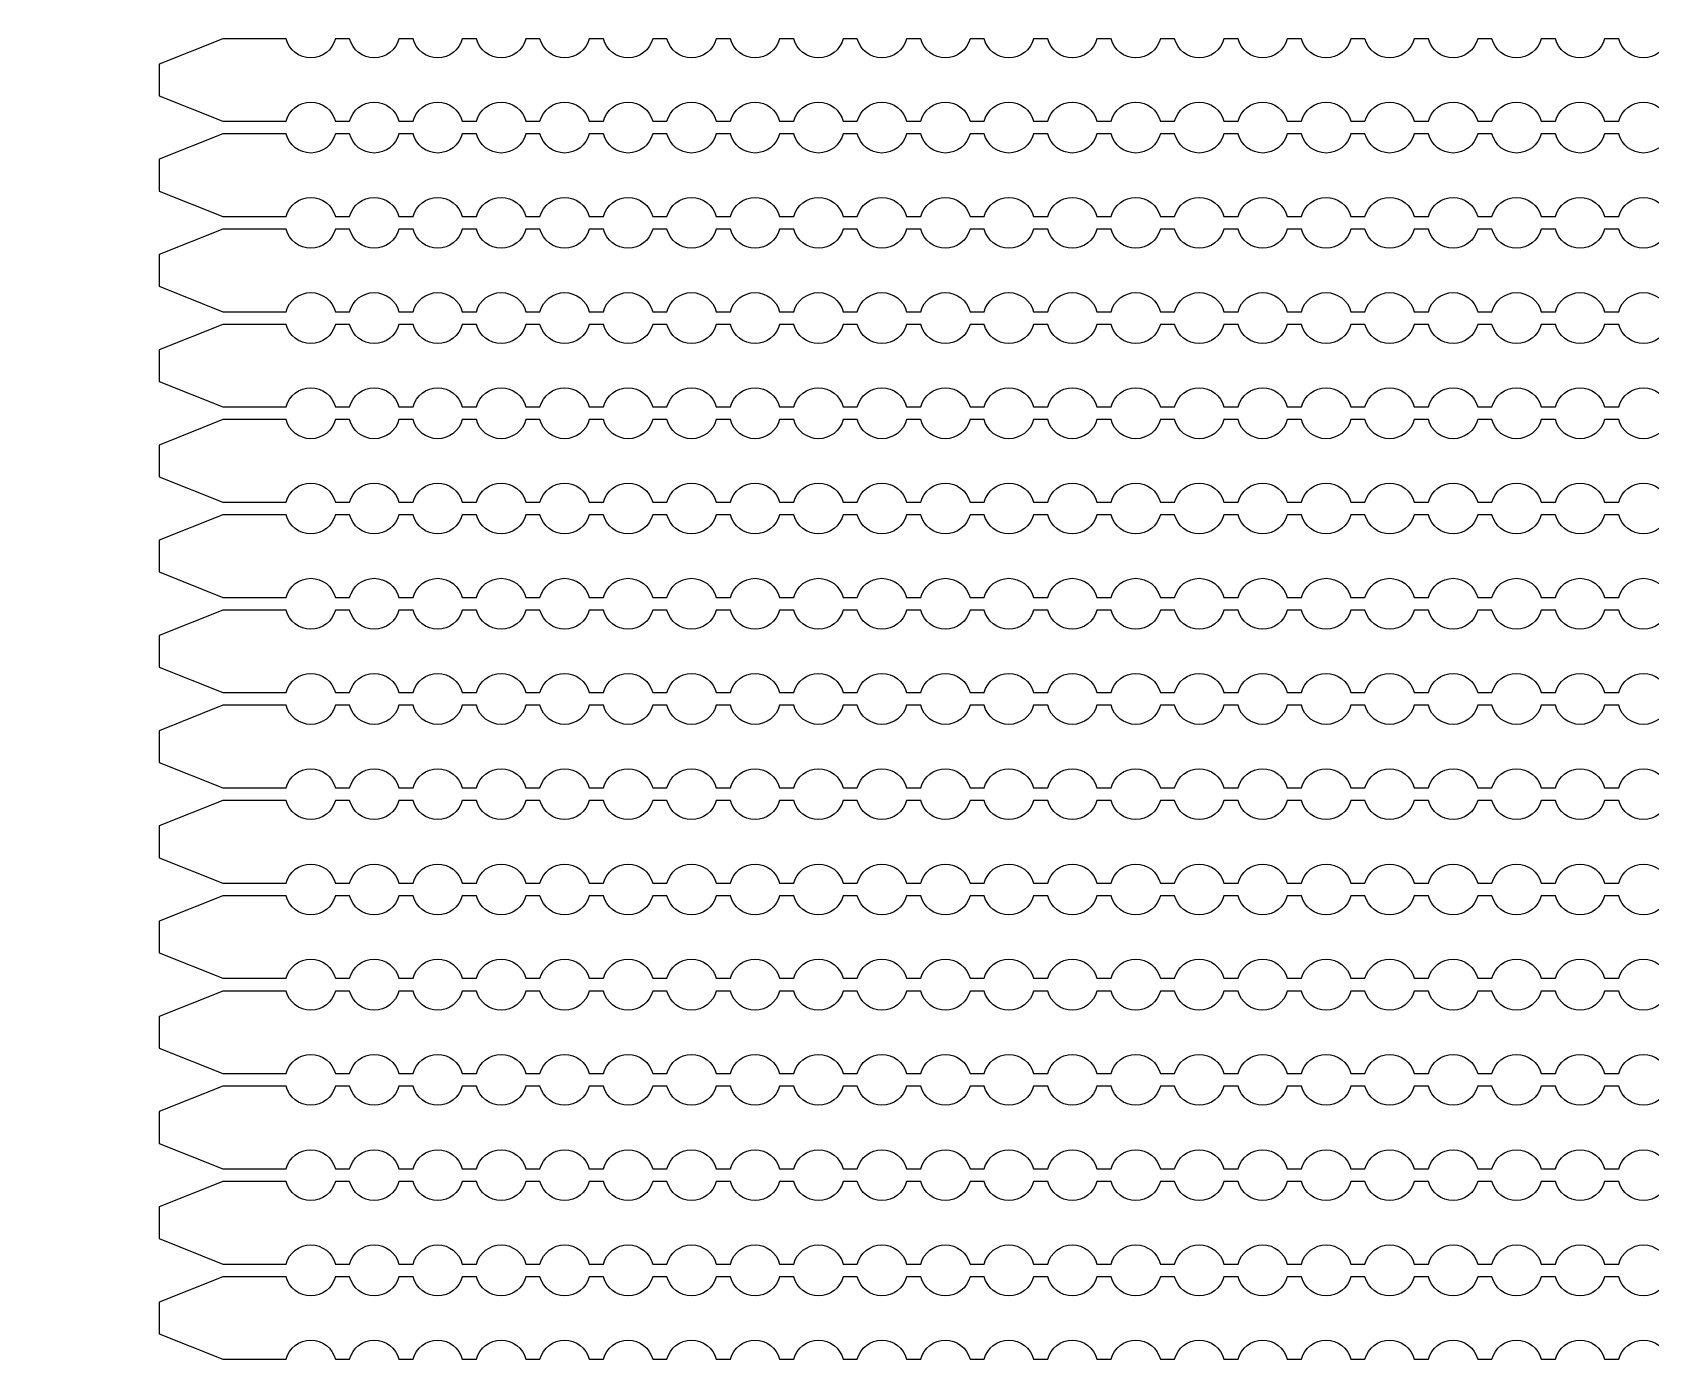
# Model space of a CAD drawing. Extents: x 4056 to 105656, y 4120 to 105720.
# Drawn here: x 55258 to 56533, y 47609 to 48659 of the extents above; entities that cross this region are included whole.
import ezdxf

# ---------------------------------------------------------------- set-up
doc = ezdxf.new("R2010")
doc.units = 13
doc.header["$MEASUREMENT"] = 0
doc.layers.add('Main Layer', color=7, linetype='Continuous', lineweight=0)

msp = doc.modelspace()

# ---------------------------------------------------------------- linework, layer by layer
for points in [[(56546.5, 48653.9, -0.774597), (56507.7, 48653.9), (56496.5, 48653.9, -0.774597), (56457.7, 48653.9), (56446.5, 48653.9, -0.774597), (56407.7, 48653.9), (56396.5, 48653.9, -0.774597), (56357.7, 48653.9), (56346.5, 48653.9, -0.774597), (56307.7, 48653.9), (56296.5, 48653.9, -0.774597), (56257.7, 48653.9), (56246.5, 48653.9, -0.774597), (56207.7, 48653.9), (56196.5, 48653.9, -0.774597), (56157.7, 48653.9), (56146.5, 48653.9, -0.774597), (56107.7, 48653.9), (56096.5, 48653.9, -0.774597), (56057.7, 48653.9), (56046.5, 48653.9, -0.774597), (56007.7, 48653.9), (55996.5, 48653.9, -0.774597), (55957.7, 48653.9), (55946.5, 48653.9, -0.774597), (55907.7, 48653.9), (55896.5, 48653.9, -0.774597), (55857.7, 48653.9), (55846.5, 48653.9, -0.774597), (55807.7, 48653.9), (55796.5, 48653.9, -0.774597), (55757.7, 48653.9), (55746.5, 48653.9, -0.774597), (55707.7, 48653.9), (55696.5, 48653.9, -0.774597), (55657.7, 48653.9), (55646.5, 48653.9, -0.774597), (55607.7, 48653.9), (55596.5, 48653.9, -0.774597), (55557.7, 48653.9), (55546.5, 48653.9, -0.774597), (55507.7, 48653.9), (55496.5, 48653.9, -0.774597), (55457.7, 48653.9), (55407.7, 48653.9), (55407.7, 48653.9), (55357.7, 48633.9), (55357.7, 48608.9), (55407.7, 48588.9), (55457.7, 48588.9, -0.774597), (55496.5, 48588.9), (55507.7, 48588.9, -0.774597), (55546.5, 48588.9), (55557.7, 48588.9, -0.774597), (55596.5, 48588.9), (55607.7, 48588.9, -0.774597), (55646.5, 48588.9), (55657.7, 48588.9, -0.774597), (55696.5, 48588.9), (55707.7, 48588.9, -0.774597), (55746.5, 48588.9), (55757.7, 48588.9, -0.774597), (55796.5, 48588.9), (55807.7, 48588.9, -0.774597), (55846.5, 48588.9), (55857.7, 48588.9, -0.774597), (55896.5, 48588.9), (55907.7, 48588.9, -0.774597), (55946.5, 48588.9), (55957.7, 48588.9, -0.774597), (55996.5, 48588.9), (56007.7, 48588.9, -0.774597), (56046.5, 48588.9), (56057.7, 48588.9, -0.774597), (56096.5, 48588.9), (56107.7, 48588.9, -0.774597), (56146.5, 48588.9), (56157.7, 48588.9, -0.774597), (56196.5, 48588.9), (56207.7, 48588.9, -0.774597), (56246.5, 48588.9), (56257.7, 48588.9, -0.774597), (56296.5, 48588.9), (56307.7, 48588.9, -0.774597), (56346.5, 48588.9), (56357.7, 48588.9, -0.774597), (56396.5, 48588.9), (56407.7, 48588.9, -0.774597), (56446.5, 48588.9), (56457.7, 48588.9, -0.774597), (56496.5, 48588.9), (56507.7, 48588.9, -0.774597), (56546.5, 48588.9)], [(56546.5, 48578.9, -0.774597), (56507.7, 48578.9), (56496.5, 48578.9, -0.774597), (56457.7, 48578.9), (56446.5, 48578.9, -0.774597), (56407.7, 48578.9), (56396.5, 48578.9, -0.774597), (56357.7, 48578.9), (56346.5, 48578.9, -0.774597), (56307.7, 48578.9), (56296.5, 48578.9, -0.774597), (56257.7, 48578.9), (56246.5, 48578.9, -0.774597), (56207.7, 48578.9), (56196.5, 48578.9, -0.774597), (56157.7, 48578.9), (56146.5, 48578.9, -0.774597), (56107.7, 48578.9), (56096.5, 48578.9, -0.774597), (56057.7, 48578.9), (56046.5, 48578.9, -0.774597), (56007.7, 48578.9), (55996.5, 48578.9, -0.774597), (55957.7, 48578.9), (55946.5, 48578.9, -0.774597), (55907.7, 48578.9), (55896.5, 48578.9, -0.774597), (55857.7, 48578.9), (55846.5, 48578.9, -0.774597), (55807.7, 48578.9), (55796.5, 48578.9, -0.774597), (55757.7, 48578.9), (55746.5, 48578.9, -0.774597), (55707.7, 48578.9), (55696.5, 48578.9, -0.774597), (55657.7, 48578.9), (55646.5, 48578.9, -0.774597), (55607.7, 48578.9), (55596.5, 48578.9, -0.774597), (55557.7, 48578.9), (55546.5, 48578.9, -0.774597), (55507.7, 48578.9), (55496.5, 48578.9, -0.774597), (55457.7, 48578.9), (55407.7, 48578.9), (55407.7, 48578.9), (55357.7, 48558.9), (55357.7, 48533.9), (55407.7, 48513.9), (55457.7, 48513.9, -0.774597), (55496.5, 48513.9), (55507.7, 48513.9, -0.774597), (55546.5, 48513.9), (55557.7, 48513.9, -0.774597), (55596.5, 48513.9), (55607.7, 48513.9, -0.774597), (55646.5, 48513.9), (55657.7, 48513.9, -0.774597), (55696.5, 48513.9), (55707.7, 48513.9, -0.774597), (55746.5, 48513.9), (55757.7, 48513.9, -0.774597), (55796.5, 48513.9), (55807.7, 48513.9, -0.774597), (55846.5, 48513.9), (55857.7, 48513.9, -0.774597), (55896.5, 48513.9), (55907.7, 48513.9, -0.774597), (55946.5, 48513.9), (55957.7, 48513.9, -0.774597), (55996.5, 48513.9), (56007.7, 48513.9, -0.774597), (56046.5, 48513.9), (56057.7, 48513.9, -0.774597), (56096.5, 48513.9), (56107.7, 48513.9, -0.774597), (56146.5, 48513.9), (56157.7, 48513.9, -0.774597), (56196.5, 48513.9), (56207.7, 48513.9, -0.774597), (56246.5, 48513.9), (56257.7, 48513.9, -0.774597), (56296.5, 48513.9), (56307.7, 48513.9, -0.774597), (56346.5, 48513.9), (56357.7, 48513.9, -0.774597), (56396.5, 48513.9), (56407.7, 48513.9, -0.774597), (56446.5, 48513.9), (56457.7, 48513.9, -0.774597), (56496.5, 48513.9), (56507.7, 48513.9, -0.774597), (56546.5, 48513.9)], [(56546.5, 48503.9, -0.774597), (56507.7, 48503.9), (56496.5, 48503.9, -0.774597), (56457.7, 48503.9), (56446.5, 48503.9, -0.774597), (56407.7, 48503.9), (56396.5, 48503.9, -0.774597), (56357.7, 48503.9), (56346.5, 48503.9, -0.774597), (56307.7, 48503.9), (56296.5, 48503.9, -0.774597), (56257.7, 48503.9), (56246.5, 48503.9, -0.774597), (56207.7, 48503.9), (56196.5, 48503.9, -0.774597), (56157.7, 48503.9), (56146.5, 48503.9, -0.774597), (56107.7, 48503.9), (56096.5, 48503.9, -0.774597), (56057.7, 48503.9), (56046.5, 48503.9, -0.774597), (56007.7, 48503.9), (55996.5, 48503.9, -0.774597), (55957.7, 48503.9), (55946.5, 48503.9, -0.774597), (55907.7, 48503.9), (55896.5, 48503.9, -0.774597), (55857.7, 48503.9), (55846.5, 48503.9, -0.774597), (55807.7, 48503.9), (55796.5, 48503.9, -0.774597), (55757.7, 48503.9), (55746.5, 48503.9, -0.774597), (55707.7, 48503.9), (55696.5, 48503.9, -0.774597), (55657.7, 48503.9), (55646.5, 48503.9, -0.774597), (55607.7, 48503.9), (55596.5, 48503.9, -0.774597), (55557.7, 48503.9), (55546.5, 48503.9, -0.774597), (55507.7, 48503.9), (55496.5, 48503.9, -0.774597), (55457.7, 48503.9), (55407.7, 48503.9), (55407.7, 48503.9), (55357.7, 48483.9), (55357.7, 48458.9), (55407.7, 48438.9), (55457.7, 48438.9, -0.774597), (55496.5, 48438.9), (55507.7, 48438.9, -0.774597), (55546.5, 48438.9), (55557.7, 48438.9, -0.774597), (55596.5, 48438.9), (55607.7, 48438.9, -0.774597), (55646.5, 48438.9), (55657.7, 48438.9, -0.774597), (55696.5, 48438.9), (55707.7, 48438.9, -0.774597), (55746.5, 48438.9), (55757.7, 48438.9, -0.774597), (55796.5, 48438.9), (55807.7, 48438.9, -0.774597), (55846.5, 48438.9), (55857.7, 48438.9, -0.774597), (55896.5, 48438.9), (55907.7, 48438.9, -0.774597), (55946.5, 48438.9), (55957.7, 48438.9, -0.774597), (55996.5, 48438.9), (56007.7, 48438.9, -0.774597), (56046.5, 48438.9), (56057.7, 48438.9, -0.774597), (56096.5, 48438.9), (56107.7, 48438.9, -0.774597), (56146.5, 48438.9), (56157.7, 48438.9, -0.774597), (56196.5, 48438.9), (56207.7, 48438.9, -0.774597), (56246.5, 48438.9), (56257.7, 48438.9, -0.774597), (56296.5, 48438.9), (56307.7, 48438.9, -0.774597), (56346.5, 48438.9), (56357.7, 48438.9, -0.774597), (56396.5, 48438.9), (56407.7, 48438.9, -0.774597), (56446.5, 48438.9), (56457.7, 48438.9, -0.774597), (56496.5, 48438.9), (56507.7, 48438.9, -0.774597), (56546.5, 48438.9)], [(56546.5, 48428.9, -0.774597), (56507.7, 48428.9), (56496.5, 48428.9, -0.774597), (56457.7, 48428.9), (56446.5, 48428.9, -0.774597), (56407.7, 48428.9), (56396.5, 48428.9, -0.774597), (56357.7, 48428.9), (56346.5, 48428.9, -0.774597), (56307.7, 48428.9), (56296.5, 48428.9, -0.774597), (56257.7, 48428.9), (56246.5, 48428.9, -0.774597), (56207.7, 48428.9), (56196.5, 48428.9, -0.774597), (56157.7, 48428.9), (56146.5, 48428.9, -0.774597), (56107.7, 48428.9), (56096.5, 48428.9, -0.774597), (56057.7, 48428.9), (56046.5, 48428.9, -0.774597), (56007.7, 48428.9), (55996.5, 48428.9, -0.774597), (55957.7, 48428.9), (55946.5, 48428.9, -0.774597), (55907.7, 48428.9), (55896.5, 48428.9, -0.774597), (55857.7, 48428.9), (55846.5, 48428.9, -0.774597), (55807.7, 48428.9), (55796.5, 48428.9, -0.774597), (55757.7, 48428.9), (55746.5, 48428.9, -0.774597), (55707.7, 48428.9), (55696.5, 48428.9, -0.774597), (55657.7, 48428.9), (55646.5, 48428.9, -0.774597), (55607.7, 48428.9), (55596.5, 48428.9, -0.774597), (55557.7, 48428.9), (55546.5, 48428.9, -0.774597), (55507.7, 48428.9), (55496.5, 48428.9, -0.774597), (55457.7, 48428.9), (55407.7, 48428.9), (55407.7, 48428.9), (55357.7, 48408.9), (55357.7, 48383.9), (55407.7, 48363.9), (55457.7, 48363.9, -0.774597), (55496.5, 48363.9), (55507.7, 48363.9, -0.774597), (55546.5, 48363.9), (55557.7, 48363.9, -0.774597), (55596.5, 48363.9), (55607.7, 48363.9, -0.774597), (55646.5, 48363.9), (55657.7, 48363.9, -0.774597), (55696.5, 48363.9), (55707.7, 48363.9, -0.774597), (55746.5, 48363.9), (55757.7, 48363.9, -0.774597), (55796.5, 48363.9), (55807.7, 48363.9, -0.774597), (55846.5, 48363.9), (55857.7, 48363.9, -0.774597), (55896.5, 48363.9), (55907.7, 48363.9, -0.774597), (55946.5, 48363.9), (55957.7, 48363.9, -0.774597), (55996.5, 48363.9), (56007.7, 48363.9, -0.774597), (56046.5, 48363.9), (56057.7, 48363.9, -0.774597), (56096.5, 48363.9), (56107.7, 48363.9, -0.774597), (56146.5, 48363.9), (56157.7, 48363.9, -0.774597), (56196.5, 48363.9), (56207.7, 48363.9, -0.774597), (56246.5, 48363.9), (56257.7, 48363.9, -0.774597), (56296.5, 48363.9), (56307.7, 48363.9, -0.774597), (56346.5, 48363.9), (56357.7, 48363.9, -0.774597), (56396.5, 48363.9), (56407.7, 48363.9, -0.774597), (56446.5, 48363.9), (56457.7, 48363.9, -0.774597), (56496.5, 48363.9), (56507.7, 48363.9, -0.774597), (56546.5, 48363.9)], [(56546.5, 48353.9, -0.774597), (56507.7, 48353.9), (56496.5, 48353.9, -0.774597), (56457.7, 48353.9), (56446.5, 48353.9, -0.774597), (56407.7, 48353.9), (56396.5, 48353.9, -0.774597), (56357.7, 48353.9), (56346.5, 48353.9, -0.774597), (56307.7, 48353.9), (56296.5, 48353.9, -0.774597), (56257.7, 48353.9), (56246.5, 48353.9, -0.774597), (56207.7, 48353.9), (56196.5, 48353.9, -0.774597), (56157.7, 48353.9), (56146.5, 48353.9, -0.774597), (56107.7, 48353.9), (56096.5, 48353.9, -0.774597), (56057.7, 48353.9), (56046.5, 48353.9, -0.774597), (56007.7, 48353.9), (55996.5, 48353.9, -0.774597), (55957.7, 48353.9), (55946.5, 48353.9, -0.774597), (55907.7, 48353.9), (55896.5, 48353.9, -0.774597), (55857.7, 48353.9), (55846.5, 48353.9, -0.774597), (55807.7, 48353.9), (55796.5, 48353.9, -0.774597), (55757.7, 48353.9), (55746.5, 48353.9, -0.774597), (55707.7, 48353.9), (55696.5, 48353.9, -0.774597), (55657.7, 48353.9), (55646.5, 48353.9, -0.774597), (55607.7, 48353.9), (55596.5, 48353.9, -0.774597), (55557.7, 48353.9), (55546.5, 48353.9, -0.774597), (55507.7, 48353.9), (55496.5, 48353.9, -0.774597), (55457.7, 48353.9), (55407.7, 48353.9), (55407.7, 48353.9), (55357.7, 48333.9), (55357.7, 48308.9), (55407.7, 48288.9), (55457.7, 48288.9, -0.774597), (55496.5, 48288.9), (55507.7, 48288.9, -0.774597), (55546.5, 48288.9), (55557.7, 48288.9, -0.774597), (55596.5, 48288.9), (55607.7, 48288.9, -0.774597), (55646.5, 48288.9), (55657.7, 48288.9, -0.774597), (55696.5, 48288.9), (55707.7, 48288.9, -0.774597), (55746.5, 48288.9), (55757.7, 48288.9, -0.774597), (55796.5, 48288.9), (55807.7, 48288.9, -0.774597), (55846.5, 48288.9), (55857.7, 48288.9, -0.774597), (55896.5, 48288.9), (55907.7, 48288.9, -0.774597), (55946.5, 48288.9), (55957.7, 48288.9, -0.774597), (55996.5, 48288.9), (56007.7, 48288.9, -0.774597), (56046.5, 48288.9), (56057.7, 48288.9, -0.774597), (56096.5, 48288.9), (56107.7, 48288.9, -0.774597), (56146.5, 48288.9), (56157.7, 48288.9, -0.774597), (56196.5, 48288.9), (56207.7, 48288.9, -0.774597), (56246.5, 48288.9), (56257.7, 48288.9, -0.774597), (56296.5, 48288.9), (56307.7, 48288.9, -0.774597), (56346.5, 48288.9), (56357.7, 48288.9, -0.774597), (56396.5, 48288.9), (56407.7, 48288.9, -0.774597), (56446.5, 48288.9), (56457.7, 48288.9, -0.774597), (56496.5, 48288.9), (56507.7, 48288.9, -0.774597), (56546.5, 48288.9)], [(56546.5, 48278.9, -0.774597), (56507.7, 48278.9), (56496.5, 48278.9, -0.774597), (56457.7, 48278.9), (56446.5, 48278.9, -0.774597), (56407.7, 48278.9), (56396.5, 48278.9, -0.774597), (56357.7, 48278.9), (56346.5, 48278.9, -0.774597), (56307.7, 48278.9), (56296.5, 48278.9, -0.774597), (56257.7, 48278.9), (56246.5, 48278.9, -0.774597), (56207.7, 48278.9), (56196.5, 48278.9, -0.774597), (56157.7, 48278.9), (56146.5, 48278.9, -0.774597), (56107.7, 48278.9), (56096.5, 48278.9, -0.774597), (56057.7, 48278.9), (56046.5, 48278.9, -0.774597), (56007.7, 48278.9), (55996.5, 48278.9, -0.774597), (55957.7, 48278.9), (55946.5, 48278.9, -0.774597), (55907.7, 48278.9), (55896.5, 48278.9, -0.774597), (55857.7, 48278.9), (55846.5, 48278.9, -0.774597), (55807.7, 48278.9), (55796.5, 48278.9, -0.774597), (55757.7, 48278.9), (55746.5, 48278.9, -0.774597), (55707.7, 48278.9), (55696.5, 48278.9, -0.774597), (55657.7, 48278.9), (55646.5, 48278.9, -0.774597), (55607.7, 48278.9), (55596.5, 48278.9, -0.774597), (55557.7, 48278.9), (55546.5, 48278.9, -0.774597), (55507.7, 48278.9), (55496.5, 48278.9, -0.774597), (55457.7, 48278.9), (55407.7, 48278.9), (55407.7, 48278.9), (55357.7, 48258.9), (55357.7, 48233.9), (55407.7, 48213.9), (55457.7, 48213.9, -0.774597), (55496.5, 48213.9), (55507.7, 48213.9, -0.774597), (55546.5, 48213.9), (55557.7, 48213.9, -0.774597), (55596.5, 48213.9), (55607.7, 48213.9, -0.774597), (55646.5, 48213.9), (55657.7, 48213.9, -0.774597), (55696.5, 48213.9), (55707.7, 48213.9, -0.774597), (55746.5, 48213.9), (55757.7, 48213.9, -0.774597), (55796.5, 48213.9), (55807.7, 48213.9, -0.774597), (55846.5, 48213.9), (55857.7, 48213.9, -0.774597), (55896.5, 48213.9), (55907.7, 48213.9, -0.774597), (55946.5, 48213.9), (55957.7, 48213.9, -0.774597), (55996.5, 48213.9), (56007.7, 48213.9, -0.774597), (56046.5, 48213.9), (56057.7, 48213.9, -0.774597), (56096.5, 48213.9), (56107.7, 48213.9, -0.774597), (56146.5, 48213.9), (56157.7, 48213.9, -0.774597), (56196.5, 48213.9), (56207.7, 48213.9, -0.774597), (56246.5, 48213.9), (56257.7, 48213.9, -0.774597), (56296.5, 48213.9), (56307.7, 48213.9, -0.774597), (56346.5, 48213.9), (56357.7, 48213.9, -0.774597), (56396.5, 48213.9), (56407.7, 48213.9, -0.774597), (56446.5, 48213.9), (56457.7, 48213.9, -0.774597), (56496.5, 48213.9), (56507.7, 48213.9, -0.774597), (56546.5, 48213.9)], [(56546.5, 48203.9, -0.774597), (56507.7, 48203.9), (56496.5, 48203.9, -0.774597), (56457.7, 48203.9), (56446.5, 48203.9, -0.774597), (56407.7, 48203.9), (56396.5, 48203.9, -0.774597), (56357.7, 48203.9), (56346.5, 48203.9, -0.774597), (56307.7, 48203.9), (56296.5, 48203.9, -0.774597), (56257.7, 48203.9), (56246.5, 48203.9, -0.774597), (56207.7, 48203.9), (56196.5, 48203.9, -0.774597), (56157.7, 48203.9), (56146.5, 48203.9, -0.774597), (56107.7, 48203.9), (56096.5, 48203.9, -0.774597), (56057.7, 48203.9), (56046.5, 48203.9, -0.774597), (56007.7, 48203.9), (55996.5, 48203.9, -0.774597), (55957.7, 48203.9), (55946.5, 48203.9, -0.774597), (55907.7, 48203.9), (55896.5, 48203.9, -0.774597), (55857.7, 48203.9), (55846.5, 48203.9, -0.774597), (55807.7, 48203.9), (55796.5, 48203.9, -0.774597), (55757.7, 48203.9), (55746.5, 48203.9, -0.774597), (55707.7, 48203.9), (55696.5, 48203.9, -0.774597), (55657.7, 48203.9), (55646.5, 48203.9, -0.774597), (55607.7, 48203.9), (55596.5, 48203.9, -0.774597), (55557.7, 48203.9), (55546.5, 48203.9, -0.774597), (55507.7, 48203.9), (55496.5, 48203.9, -0.774597), (55457.7, 48203.9), (55407.7, 48203.9), (55407.7, 48203.9), (55357.7, 48183.9), (55357.7, 48158.9), (55407.7, 48138.9), (55457.7, 48138.9, -0.774597), (55496.5, 48138.9), (55507.7, 48138.9, -0.774597), (55546.5, 48138.9), (55557.7, 48138.9, -0.774597), (55596.5, 48138.9), (55607.7, 48138.9, -0.774597), (55646.5, 48138.9), (55657.7, 48138.9, -0.774597), (55696.5, 48138.9), (55707.7, 48138.9, -0.774597), (55746.5, 48138.9), (55757.7, 48138.9, -0.774597), (55796.5, 48138.9), (55807.7, 48138.9, -0.774597), (55846.5, 48138.9), (55857.7, 48138.9, -0.774597), (55896.5, 48138.9), (55907.7, 48138.9, -0.774597), (55946.5, 48138.9), (55957.7, 48138.9, -0.774597), (55996.5, 48138.9), (56007.7, 48138.9, -0.774597), (56046.5, 48138.9), (56057.7, 48138.9, -0.774597), (56096.5, 48138.9), (56107.7, 48138.9, -0.774597), (56146.5, 48138.9), (56157.7, 48138.9, -0.774597), (56196.5, 48138.9), (56207.7, 48138.9, -0.774597), (56246.5, 48138.9), (56257.7, 48138.9, -0.774597), (56296.5, 48138.9), (56307.7, 48138.9, -0.774597), (56346.5, 48138.9), (56357.7, 48138.9, -0.774597), (56396.5, 48138.9), (56407.7, 48138.9, -0.774597), (56446.5, 48138.9), (56457.7, 48138.9, -0.774597), (56496.5, 48138.9), (56507.7, 48138.9, -0.774597), (56546.5, 48138.9)], [(56546.5, 48128.9, -0.774597), (56507.7, 48128.9), (56496.5, 48128.9, -0.774597), (56457.7, 48128.9), (56446.5, 48128.9, -0.774597), (56407.7, 48128.9), (56396.5, 48128.9, -0.774597), (56357.7, 48128.9), (56346.5, 48128.9, -0.774597), (56307.7, 48128.9), (56296.5, 48128.9, -0.774597), (56257.7, 48128.9), (56246.5, 48128.9, -0.774597), (56207.7, 48128.9), (56196.5, 48128.9, -0.774597), (56157.7, 48128.9), (56146.5, 48128.9, -0.774597), (56107.7, 48128.9), (56096.5, 48128.9, -0.774597), (56057.7, 48128.9), (56046.5, 48128.9, -0.774597), (56007.7, 48128.9), (55996.5, 48128.9, -0.774597), (55957.7, 48128.9), (55946.5, 48128.9, -0.774597), (55907.7, 48128.9), (55896.5, 48128.9, -0.774597), (55857.7, 48128.9), (55846.5, 48128.9, -0.774597), (55807.7, 48128.9), (55796.5, 48128.9, -0.774597), (55757.7, 48128.9), (55746.5, 48128.9, -0.774597), (55707.7, 48128.9), (55696.5, 48128.9, -0.774597), (55657.7, 48128.9), (55646.5, 48128.9, -0.774597), (55607.7, 48128.9), (55596.5, 48128.9, -0.774597), (55557.7, 48128.9), (55546.5, 48128.9, -0.774597), (55507.7, 48128.9), (55496.5, 48128.9, -0.774597), (55457.7, 48128.9), (55407.7, 48128.9), (55407.7, 48128.9), (55357.7, 48108.9), (55357.7, 48083.9), (55407.7, 48063.9), (55457.7, 48063.9, -0.774597), (55496.5, 48063.9), (55507.7, 48063.9, -0.774597), (55546.5, 48063.9), (55557.7, 48063.9, -0.774597), (55596.5, 48063.9), (55607.7, 48063.9, -0.774597), (55646.5, 48063.9), (55657.7, 48063.9, -0.774597), (55696.5, 48063.9), (55707.7, 48063.9, -0.774597), (55746.5, 48063.9), (55757.7, 48063.9, -0.774597), (55796.5, 48063.9), (55807.7, 48063.9, -0.774597), (55846.5, 48063.9), (55857.7, 48063.9, -0.774597), (55896.5, 48063.9), (55907.7, 48063.9, -0.774597), (55946.5, 48063.9), (55957.7, 48063.9, -0.774597), (55996.5, 48063.9), (56007.7, 48063.9, -0.774597), (56046.5, 48063.9), (56057.7, 48063.9, -0.774597), (56096.5, 48063.9), (56107.7, 48063.9, -0.774597), (56146.5, 48063.9), (56157.7, 48063.9, -0.774597), (56196.5, 48063.9), (56207.7, 48063.9, -0.774597), (56246.5, 48063.9), (56257.7, 48063.9, -0.774597), (56296.5, 48063.9), (56307.7, 48063.9, -0.774597), (56346.5, 48063.9), (56357.7, 48063.9, -0.774597), (56396.5, 48063.9), (56407.7, 48063.9, -0.774597), (56446.5, 48063.9), (56457.7, 48063.9, -0.774597), (56496.5, 48063.9), (56507.7, 48063.9, -0.774597), (56546.5, 48063.9)], [(56546.5, 48053.9, -0.774597), (56507.7, 48053.9), (56496.5, 48053.9, -0.774597), (56457.7, 48053.9), (56446.5, 48053.9, -0.774597), (56407.7, 48053.9), (56396.5, 48053.9, -0.774597), (56357.7, 48053.9), (56346.5, 48053.9, -0.774597), (56307.7, 48053.9), (56296.5, 48053.9, -0.774597), (56257.7, 48053.9), (56246.5, 48053.9, -0.774597), (56207.7, 48053.9), (56196.5, 48053.9, -0.774597), (56157.7, 48053.9), (56146.5, 48053.9, -0.774597), (56107.7, 48053.9), (56096.5, 48053.9, -0.774597), (56057.7, 48053.9), (56046.5, 48053.9, -0.774597), (56007.7, 48053.9), (55996.5, 48053.9, -0.774597), (55957.7, 48053.9), (55946.5, 48053.9, -0.774597), (55907.7, 48053.9), (55896.5, 48053.9, -0.774597), (55857.7, 48053.9), (55846.5, 48053.9, -0.774597), (55807.7, 48053.9), (55796.5, 48053.9, -0.774597), (55757.7, 48053.9), (55746.5, 48053.9, -0.774597), (55707.7, 48053.9), (55696.5, 48053.9, -0.774597), (55657.7, 48053.9), (55646.5, 48053.9, -0.774597), (55607.7, 48053.9), (55596.5, 48053.9, -0.774597), (55557.7, 48053.9), (55546.5, 48053.9, -0.774597), (55507.7, 48053.9), (55496.5, 48053.9, -0.774597), (55457.7, 48053.9), (55407.7, 48053.9), (55407.7, 48053.9), (55357.7, 48033.9), (55357.7, 48008.9), (55407.7, 47988.9), (55457.7, 47988.9, -0.774597), (55496.5, 47988.9), (55507.7, 47988.9, -0.774597), (55546.5, 47988.9), (55557.7, 47988.9, -0.774597), (55596.5, 47988.9), (55607.7, 47988.9, -0.774597), (55646.5, 47988.9), (55657.7, 47988.9, -0.774597), (55696.5, 47988.9), (55707.7, 47988.9, -0.774597), (55746.5, 47988.9), (55757.7, 47988.9, -0.774597), (55796.5, 47988.9), (55807.7, 47988.9, -0.774597), (55846.5, 47988.9), (55857.7, 47988.9, -0.774597), (55896.5, 47988.9), (55907.7, 47988.9, -0.774597), (55946.5, 47988.9), (55957.7, 47988.9, -0.774597), (55996.5, 47988.9), (56007.7, 47988.9, -0.774597), (56046.5, 47988.9), (56057.7, 47988.9, -0.774597), (56096.5, 47988.9), (56107.7, 47988.9, -0.774597), (56146.5, 47988.9), (56157.7, 47988.9, -0.774597), (56196.5, 47988.9), (56207.7, 47988.9, -0.774597), (56246.5, 47988.9), (56257.7, 47988.9, -0.774597), (56296.5, 47988.9), (56307.7, 47988.9, -0.774597), (56346.5, 47988.9), (56357.7, 47988.9, -0.774597), (56396.5, 47988.9), (56407.7, 47988.9, -0.774597), (56446.5, 47988.9), (56457.7, 47988.9, -0.774597), (56496.5, 47988.9), (56507.7, 47988.9, -0.774597), (56546.5, 47988.9)], [(56546.5, 47978.9, -0.774597), (56507.7, 47978.9), (56496.5, 47978.9, -0.774597), (56457.7, 47978.9), (56446.5, 47978.9, -0.774597), (56407.7, 47978.9), (56396.5, 47978.9, -0.774597), (56357.7, 47978.9), (56346.5, 47978.9, -0.774597), (56307.7, 47978.9), (56296.5, 47978.9, -0.774597), (56257.7, 47978.9), (56246.5, 47978.9, -0.774597), (56207.7, 47978.9), (56196.5, 47978.9, -0.774597), (56157.7, 47978.9), (56146.5, 47978.9, -0.774597), (56107.7, 47978.9), (56096.5, 47978.9, -0.774597), (56057.7, 47978.9), (56046.5, 47978.9, -0.774597), (56007.7, 47978.9), (55996.5, 47978.9, -0.774597), (55957.7, 47978.9), (55946.5, 47978.9, -0.774597), (55907.7, 47978.9), (55896.5, 47978.9, -0.774597), (55857.7, 47978.9), (55846.5, 47978.9, -0.774597), (55807.7, 47978.9), (55796.5, 47978.9, -0.774597), (55757.7, 47978.9), (55746.5, 47978.9, -0.774597), (55707.7, 47978.9), (55696.5, 47978.9, -0.774597), (55657.7, 47978.9), (55646.5, 47978.9, -0.774597), (55607.7, 47978.9), (55596.5, 47978.9, -0.774597), (55557.7, 47978.9), (55546.5, 47978.9, -0.774597), (55507.7, 47978.9), (55496.5, 47978.9, -0.774597), (55457.7, 47978.9), (55407.7, 47978.9), (55407.7, 47978.9), (55357.7, 47958.9), (55357.7, 47933.9), (55407.7, 47913.9), (55457.7, 47913.9, -0.774597), (55496.5, 47913.9), (55507.7, 47913.9, -0.774597), (55546.5, 47913.9), (55557.7, 47913.9, -0.774597), (55596.5, 47913.9), (55607.7, 47913.9, -0.774597), (55646.5, 47913.9), (55657.7, 47913.9, -0.774597), (55696.5, 47913.9), (55707.7, 47913.9, -0.774597), (55746.5, 47913.9), (55757.7, 47913.9, -0.774597), (55796.5, 47913.9), (55807.7, 47913.9, -0.774597), (55846.5, 47913.9), (55857.7, 47913.9, -0.774597), (55896.5, 47913.9), (55907.7, 47913.9, -0.774597), (55946.5, 47913.9), (55957.7, 47913.9, -0.774597), (55996.5, 47913.9), (56007.7, 47913.9, -0.774597), (56046.5, 47913.9), (56057.7, 47913.9, -0.774597), (56096.5, 47913.9), (56107.7, 47913.9, -0.774597), (56146.5, 47913.9), (56157.7, 47913.9, -0.774597), (56196.5, 47913.9), (56207.7, 47913.9, -0.774597), (56246.5, 47913.9), (56257.7, 47913.9, -0.774597), (56296.5, 47913.9), (56307.7, 47913.9, -0.774597), (56346.5, 47913.9), (56357.7, 47913.9, -0.774597), (56396.5, 47913.9), (56407.7, 47913.9, -0.774597), (56446.5, 47913.9), (56457.7, 47913.9, -0.774597), (56496.5, 47913.9), (56507.7, 47913.9, -0.774597), (56546.5, 47913.9)], [(56546.5, 47903.9, -0.774597), (56507.7, 47903.9), (56496.5, 47903.9, -0.774597), (56457.7, 47903.9), (56446.5, 47903.9, -0.774597), (56407.7, 47903.9), (56396.5, 47903.9, -0.774597), (56357.7, 47903.9), (56346.5, 47903.9, -0.774597), (56307.7, 47903.9), (56296.5, 47903.9, -0.774597), (56257.7, 47903.9), (56246.5, 47903.9, -0.774597), (56207.7, 47903.9), (56196.5, 47903.9, -0.774597), (56157.7, 47903.9), (56146.5, 47903.9, -0.774597), (56107.7, 47903.9), (56096.5, 47903.9, -0.774597), (56057.7, 47903.9), (56046.5, 47903.9, -0.774597), (56007.7, 47903.9), (55996.5, 47903.9, -0.774597), (55957.7, 47903.9), (55946.5, 47903.9, -0.774597), (55907.7, 47903.9), (55896.5, 47903.9, -0.774597), (55857.7, 47903.9), (55846.5, 47903.9, -0.774597), (55807.7, 47903.9), (55796.5, 47903.9, -0.774597), (55757.7, 47903.9), (55746.5, 47903.9, -0.774597), (55707.7, 47903.9), (55696.5, 47903.9, -0.774597), (55657.7, 47903.9), (55646.5, 47903.9, -0.774597), (55607.7, 47903.9), (55596.5, 47903.9, -0.774597), (55557.7, 47903.9), (55546.5, 47903.9, -0.774597), (55507.7, 47903.9), (55496.5, 47903.9, -0.774597), (55457.7, 47903.9), (55407.7, 47903.9), (55407.7, 47903.9), (55357.7, 47883.9), (55357.7, 47858.9), (55407.7, 47838.9), (55457.7, 47838.9, -0.774597), (55496.5, 47838.9), (55507.7, 47838.9, -0.774597), (55546.5, 47838.9), (55557.7, 47838.9, -0.774597), (55596.5, 47838.9), (55607.7, 47838.9, -0.774597), (55646.5, 47838.9), (55657.7, 47838.9, -0.774597), (55696.5, 47838.9), (55707.7, 47838.9, -0.774597), (55746.5, 47838.9), (55757.7, 47838.9, -0.774597), (55796.5, 47838.9), (55807.7, 47838.9, -0.774597), (55846.5, 47838.9), (55857.7, 47838.9, -0.774597), (55896.5, 47838.9), (55907.7, 47838.9, -0.774597), (55946.5, 47838.9), (55957.7, 47838.9, -0.774597), (55996.5, 47838.9), (56007.7, 47838.9, -0.774597), (56046.5, 47838.9), (56057.7, 47838.9, -0.774597), (56096.5, 47838.9), (56107.7, 47838.9, -0.774597), (56146.5, 47838.9), (56157.7, 47838.9, -0.774597), (56196.5, 47838.9), (56207.7, 47838.9, -0.774597), (56246.5, 47838.9), (56257.7, 47838.9, -0.774597), (56296.5, 47838.9), (56307.7, 47838.9, -0.774597), (56346.5, 47838.9), (56357.7, 47838.9, -0.774597), (56396.5, 47838.9), (56407.7, 47838.9, -0.774597), (56446.5, 47838.9), (56457.7, 47838.9, -0.774597), (56496.5, 47838.9), (56507.7, 47838.9, -0.774597), (56546.5, 47838.9)], [(56546.5, 47828.9, -0.774597), (56507.7, 47828.9), (56496.5, 47828.9, -0.774597), (56457.7, 47828.9), (56446.5, 47828.9, -0.774597), (56407.7, 47828.9), (56396.5, 47828.9, -0.774597), (56357.7, 47828.9), (56346.5, 47828.9, -0.774597), (56307.7, 47828.9), (56296.5, 47828.9, -0.774597), (56257.7, 47828.9), (56246.5, 47828.9, -0.774597), (56207.7, 47828.9), (56196.5, 47828.9, -0.774597), (56157.7, 47828.9), (56146.5, 47828.9, -0.774597), (56107.7, 47828.9), (56096.5, 47828.9, -0.774597), (56057.7, 47828.9), (56046.5, 47828.9, -0.774597), (56007.7, 47828.9), (55996.5, 47828.9, -0.774597), (55957.7, 47828.9), (55946.5, 47828.9, -0.774597), (55907.7, 47828.9), (55896.5, 47828.9, -0.774597), (55857.7, 47828.9), (55846.5, 47828.9, -0.774597), (55807.7, 47828.9), (55796.5, 47828.9, -0.774597), (55757.7, 47828.9), (55746.5, 47828.9, -0.774597), (55707.7, 47828.9), (55696.5, 47828.9, -0.774597), (55657.7, 47828.9), (55646.5, 47828.9, -0.774597), (55607.7, 47828.9), (55596.5, 47828.9, -0.774597), (55557.7, 47828.9), (55546.5, 47828.9, -0.774597), (55507.7, 47828.9), (55496.5, 47828.9, -0.774597), (55457.7, 47828.9), (55407.7, 47828.9), (55407.7, 47828.9), (55357.7, 47808.9), (55357.7, 47783.9), (55407.7, 47763.9), (55457.7, 47763.9, -0.774597), (55496.5, 47763.9), (55507.7, 47763.9, -0.774597), (55546.5, 47763.9), (55557.7, 47763.9, -0.774597), (55596.5, 47763.9), (55607.7, 47763.9, -0.774597), (55646.5, 47763.9), (55657.7, 47763.9, -0.774597), (55696.5, 47763.9), (55707.7, 47763.9, -0.774597), (55746.5, 47763.9), (55757.7, 47763.9, -0.774597), (55796.5, 47763.9), (55807.7, 47763.9, -0.774597), (55846.5, 47763.9), (55857.7, 47763.9, -0.774597), (55896.5, 47763.9), (55907.7, 47763.9, -0.774597), (55946.5, 47763.9), (55957.7, 47763.9, -0.774597), (55996.5, 47763.9), (56007.7, 47763.9, -0.774597), (56046.5, 47763.9), (56057.7, 47763.9, -0.774597), (56096.5, 47763.9), (56107.7, 47763.9, -0.774597), (56146.5, 47763.9), (56157.7, 47763.9, -0.774597), (56196.5, 47763.9), (56207.7, 47763.9, -0.774597), (56246.5, 47763.9), (56257.7, 47763.9, -0.774597), (56296.5, 47763.9), (56307.7, 47763.9, -0.774597), (56346.5, 47763.9), (56357.7, 47763.9, -0.774597), (56396.5, 47763.9), (56407.7, 47763.9, -0.774597), (56446.5, 47763.9), (56457.7, 47763.9, -0.774597), (56496.5, 47763.9), (56507.7, 47763.9, -0.774597), (56546.5, 47763.9)], [(56546.5, 47753.9, -0.774597), (56507.7, 47753.9), (56496.5, 47753.9, -0.774597), (56457.7, 47753.9), (56446.5, 47753.9, -0.774597), (56407.7, 47753.9), (56396.5, 47753.9, -0.774597), (56357.7, 47753.9), (56346.5, 47753.9, -0.774597), (56307.7, 47753.9), (56296.5, 47753.9, -0.774597), (56257.7, 47753.9), (56246.5, 47753.9, -0.774597), (56207.7, 47753.9), (56196.5, 47753.9, -0.774597), (56157.7, 47753.9), (56146.5, 47753.9, -0.774597), (56107.7, 47753.9), (56096.5, 47753.9, -0.774597), (56057.7, 47753.9), (56046.5, 47753.9, -0.774597), (56007.7, 47753.9), (55996.5, 47753.9, -0.774597), (55957.7, 47753.9), (55946.5, 47753.9, -0.774597), (55907.7, 47753.9), (55896.5, 47753.9, -0.774597), (55857.7, 47753.9), (55846.5, 47753.9, -0.774597), (55807.7, 47753.9), (55796.5, 47753.9, -0.774597), (55757.7, 47753.9), (55746.5, 47753.9, -0.774597), (55707.7, 47753.9), (55696.5, 47753.9, -0.774597), (55657.7, 47753.9), (55646.5, 47753.9, -0.774597), (55607.7, 47753.9), (55596.5, 47753.9, -0.774597), (55557.7, 47753.9), (55546.5, 47753.9, -0.774597), (55507.7, 47753.9), (55496.5, 47753.9, -0.774597), (55457.7, 47753.9), (55407.7, 47753.9), (55407.7, 47753.9), (55357.7, 47733.9), (55357.7, 47708.9), (55407.7, 47688.9), (55457.7, 47688.9, -0.774597), (55496.5, 47688.9), (55507.7, 47688.9, -0.774597), (55546.5, 47688.9), (55557.7, 47688.9, -0.774597), (55596.5, 47688.9), (55607.7, 47688.9, -0.774597), (55646.5, 47688.9), (55657.7, 47688.9, -0.774597), (55696.5, 47688.9), (55707.7, 47688.9, -0.774597), (55746.5, 47688.9), (55757.7, 47688.9, -0.774597), (55796.5, 47688.9), (55807.7, 47688.9, -0.774597), (55846.5, 47688.9), (55857.7, 47688.9, -0.774597), (55896.5, 47688.9), (55907.7, 47688.9, -0.774597), (55946.5, 47688.9), (55957.7, 47688.9, -0.774597), (55996.5, 47688.9), (56007.7, 47688.9, -0.774597), (56046.5, 47688.9), (56057.7, 47688.9, -0.774597), (56096.5, 47688.9), (56107.7, 47688.9, -0.774597), (56146.5, 47688.9), (56157.7, 47688.9, -0.774597), (56196.5, 47688.9), (56207.7, 47688.9, -0.774597), (56246.5, 47688.9), (56257.7, 47688.9, -0.774597), (56296.5, 47688.9), (56307.7, 47688.9, -0.774597), (56346.5, 47688.9), (56357.7, 47688.9, -0.774597), (56396.5, 47688.9), (56407.7, 47688.9, -0.774597), (56446.5, 47688.9), (56457.7, 47688.9, -0.774597), (56496.5, 47688.9), (56507.7, 47688.9, -0.774597), (56546.5, 47688.9)], [(56546.5, 47678.9, -0.774597), (56507.7, 47678.9), (56496.5, 47678.9, -0.774597), (56457.7, 47678.9), (56446.5, 47678.9, -0.774597), (56407.7, 47678.9), (56396.5, 47678.9, -0.774597), (56357.7, 47678.9), (56346.5, 47678.9, -0.774597), (56307.7, 47678.9), (56296.5, 47678.9, -0.774597), (56257.7, 47678.9), (56246.5, 47678.9, -0.774597), (56207.7, 47678.9), (56196.5, 47678.9, -0.774597), (56157.7, 47678.9), (56146.5, 47678.9, -0.774597), (56107.7, 47678.9), (56096.5, 47678.9, -0.774597), (56057.7, 47678.9), (56046.5, 47678.9, -0.774597), (56007.7, 47678.9), (55996.5, 47678.9, -0.774597), (55957.7, 47678.9), (55946.5, 47678.9, -0.774597), (55907.7, 47678.9), (55896.5, 47678.9, -0.774597), (55857.7, 47678.9), (55846.5, 47678.9, -0.774597), (55807.7, 47678.9), (55796.5, 47678.9, -0.774597), (55757.7, 47678.9), (55746.5, 47678.9, -0.774597), (55707.7, 47678.9), (55696.5, 47678.9, -0.774597), (55657.7, 47678.9), (55646.5, 47678.9, -0.774597), (55607.7, 47678.9), (55596.5, 47678.9, -0.774597), (55557.7, 47678.9), (55546.5, 47678.9, -0.774597), (55507.7, 47678.9), (55496.5, 47678.9, -0.774597), (55457.7, 47678.9), (55407.7, 47678.9), (55407.7, 47678.9), (55357.7, 47658.9), (55357.7, 47633.9), (55407.7, 47613.9), (55457.7, 47613.9, -0.774597), (55496.5, 47613.9), (55507.7, 47613.9, -0.774597), (55546.5, 47613.9), (55557.7, 47613.9, -0.774597), (55596.5, 47613.9), (55607.7, 47613.9, -0.774597), (55646.5, 47613.9), (55657.7, 47613.9, -0.774597), (55696.5, 47613.9), (55707.7, 47613.9, -0.774597), (55746.5, 47613.9), (55757.7, 47613.9, -0.774597), (55796.5, 47613.9), (55807.7, 47613.9, -0.774597), (55846.5, 47613.9), (55857.7, 47613.9, -0.774597), (55896.5, 47613.9), (55907.7, 47613.9, -0.774597), (55946.5, 47613.9), (55957.7, 47613.9, -0.774597), (55996.5, 47613.9), (56007.7, 47613.9, -0.774597), (56046.5, 47613.9), (56057.7, 47613.9, -0.774597), (56096.5, 47613.9), (56107.7, 47613.9, -0.774597), (56146.5, 47613.9), (56157.7, 47613.9, -0.774597), (56196.5, 47613.9), (56207.7, 47613.9, -0.774597), (56246.5, 47613.9), (56257.7, 47613.9, -0.774597), (56296.5, 47613.9), (56307.7, 47613.9, -0.774597), (56346.5, 47613.9), (56357.7, 47613.9, -0.774597), (56396.5, 47613.9), (56407.7, 47613.9, -0.774597), (56446.5, 47613.9), (56457.7, 47613.9, -0.774597), (56496.5, 47613.9), (56507.7, 47613.9, -0.774597), (56546.5, 47613.9)]]:
    msp.add_lwpolyline(points, format="xyb")
at = {"layer": 'Main Layer'}
msp.add_circle((54856, 54920.5), 50800, dxfattribs=at)

doc.saveas('drawing.dxf')
